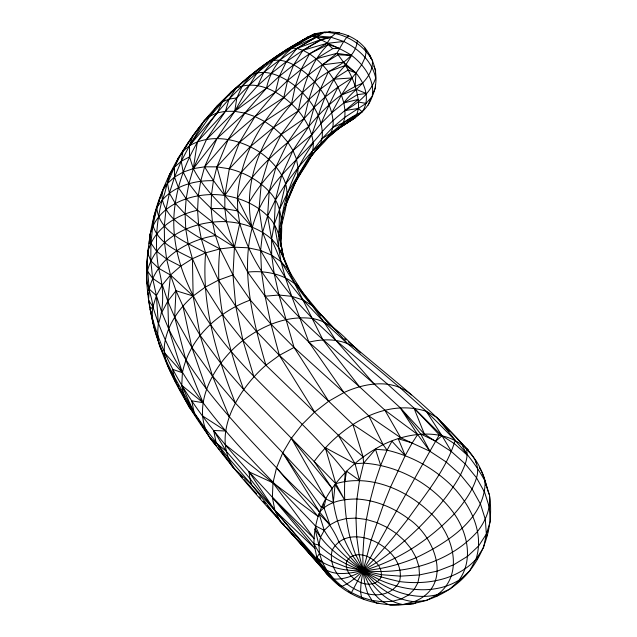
<?xml version="1.0" encoding="UTF-8"?>
<svg xmlns="http://www.w3.org/2000/svg" width="637" height="637" viewBox="0 0 637 637"><rect width="100%" height="100%" fill="white"/><g stroke="black" fill="none" stroke-linecap="round" stroke-linejoin="round"><path stroke-width="0.96" d="M348.423 341.838L356.776 348.893C397.894 383.952 442.11 416.789 475.417 459.818C482.766 470.393 485.513 482.981 489.455 495.021C493.643 521.926 486.302 549.691 469.501 571.102C433.256 616.011 358.161 616.863 323.612 569.542C251.32 485.848 153.979 400.179 146.765 281.769C146.645 250.787 150.364 219.741 162.419 190.925C174.761 159.338 194.365 131.047 217.058 106.029C245.221 77.053 278.09 52.17 314.256 34.119C331.965 28.808 352.213 33.323 364.571 47.472C375.639 60.849 379.58 80.35 372.271 96.33C365.909 115.87 344.45 122.328 330.563 135.02M379.007 603.191L377.279 603.422L372.032 600.436L367.812 593.772L364.794 583.707L363.098 570.656L359.133 554.684L356.728 536.919L355.979 518.104L356.919 499.018L359.507 480.441L363.639 463.139L363.058 456.753L338.327 435.198L265.9 365.216C249.879 309.877 232.712 242.793 269.196 191.61C283.855 168.813 306.047 152.641 322.426 131.389C332.976 119.27 346.17 110.026 358.137 99.428C355.868 82.396 347.611 66.535 336.846 53.325L316.231 58.803L301.142 69.441L287.566 80.573L275.415 92.158L254.999 116.579L239.528 142.33L229.328 168.805L224.821 195.495L224.869 208.705L226.525 221.692L234.448 247.196L247.65 272.071L265.08 296.213L285.758 319.575L308.897 342.188L359.435 386.675L384.859 410.148L417.649 434.538L429.895 451.267L446.25 462.04L460.535 474.82L472.128 489.057L480.505 504.114L485.322 519.346L486.349 534.077L483.555 547.677L475.943 559.342L469.501 571.102L449.611 589.241L437.372 594.647L426.368 600.564L414.058 601.67L402.895 604.553C377.494 600.03 366.458 574.208 352.572 555.647C340.699 535.144 333.095 512.044 332.036 488.292L314.176 461.507L243.581 389.446L220.72 363.154L200.114 335.412L182.899 306.039L176.003 290.727L170.501 275.025L166.599 258.948L164.505 242.593L164.306 226.063L165.97 209.549L169.402 193.194L174.522 177.094L181.226 161.288L189.428 145.809L204.326 120.608L209.087 115.703M162.172 351.202C157.092 343.104 157.339 333.175 158.334 324.026C164.553 306.198 163.605 286.252 158.525 268.233C154.783 245.556 156.256 222.241 162.124 200.05C167.3 189.38 166.512 176.282 174.522 167.133C182.262 150.244 193.194 135.347 204.326 120.608C214.964 112.765 222.042 101.219 231.255 91.871C254.904 71.471 279.707 52.051 307.528 37.607M350.079 120.353L351.712 120.011L362.174 111.794C370.774 99.412 364.969 83.423 355.979 73L348.168 69.974L333.589 79.187L320.427 89.116L308.722 99.714L298.379 110.87L281.251 134.503L268.726 159.146L261.218 184.077L259.052 208.697L262.595 232.306L271.673 255.174L285.408 277.732L303.021 299.971L323.811 321.836L347.165 343.311L399.351 387.129L426.272 411.303L436.679 417.331L468.044 449.953C445.494 427.634 409.456 431.711 383.156 444.658C346.241 463.664 313.547 500.371 313.969 543.879L319.511 553.442L331.543 561.324L346.281 567.137L381.523 574.709L400.577 576.159L419.488 574.924L437.452 571.071L453.751 564.756L467.693 556.236L478.713 545.869L486.349 534.077L490.291 521.353L489.296 507.092L484.638 492.361L476.532 477.782L465.313 464.015L451.49 451.641L424.401 434.116L400.02 407.569L374.046 383.896L335.763 340.254L323.811 321.836L302.241 291.842L288.243 269.738L280.989 261.64L271.673 255.174L260.613 250.5L248.104 247.785L234.448 247.196L219.956 248.9L205.624 252.849L192.422 258.71L180.621 266.194L170.501 275.025L162.339 284.914L156.391 295.6L152.944 306.795L150.189 309.248C172.428 405.562 253.295 471.491 313.969 543.879L318.914 544.977C340.604 565.919 370.806 574.908 399.471 581.549C426.424 585.092 456.769 580.164 475.943 559.342C484.462 533.201 470.894 506.009 453.13 487.146C435.087 468.928 412.043 455.996 387.065 450.184L383.156 444.658L352.922 424.449L328.668 401.238L294.047 347.444L278.982 295.019L274.189 273.623L271.673 255.174L271.609 239.178L274.26 224.312L279.595 209.095L285.583 184.061L296.452 159.067L311.732 134.869L321.08 123.474L331.742 112.765L343.845 102.939L358.137 99.428C359.164 105.766 358.376 112.55 354.913 118.004L322.131 138.571L312.831 150.491L298.06 167.698L285.583 184.061L275.407 200.018L267.604 215.951L262.595 232.306L260.613 250.5L261.496 271.688L265.08 296.213L270.988 324.193L279.38 355.327L314.622 412.028L302.089 424.505L291.372 438.248L282.756 452.827L276.53 467.829L272.978 482.822L272.389 497.393L274.913 510.492L280.264 521.273L333.74 579.017L341.95 586.358L351.345 592.545L361.521 597.307L372.032 600.436L382.423 601.798L392.233 601.328L401.039 599.051L408.452 595.069L414.146 589.543L417.88 582.736L419.488 574.924L418.891 566.46L416.128 557.709L411.319 549.062L404.662 540.893L396.453 533.551L387.057 527.364L376.881 522.595L366.371 519.466L355.979 518.104L346.17 518.574L337.363 520.851L329.95 524.84L324.257 530.358L320.522 537.166L318.914 544.977L319.511 553.442L322.274 562.192L327.084 570.84L333.74 579.017C349.514 580.044 363.321 570.37 376.3 562.71C391.468 552.454 405.498 540.638 418.652 527.906C434.561 511.893 449.555 494.654 460.535 474.82C464.23 466.698 468.951 457.78 466.308 448.631L468.044 449.953L469.533 452.397M487.623 532.628L487.663 530.748M375.519 73.709L375.599 70.118L373.76 66.041M411.351 394.956C392.949 378.155 364.714 382.909 343.956 392.559L294.047 347.444L270.988 324.193L250.333 300.035L232.967 274.921L219.956 248.9L215.449 235.571L212.471 222.098L211.15 208.442L211.492 194.603L213.435 180.717L216.914 166.862L228.165 139.527L244.799 113.107L266.505 88.121L279.364 76.249L293.681 64.815L309.534 53.826L326.908 43.364L343.693 41.469C358.631 48.762 372.104 61.279 375.679 78.064C370.734 92.572 358.177 103.401 345.023 110.535L344.848 117.28L343.391 122.726L340.771 126.819L312.831 150.491L287.351 193.154L279.595 209.095L278.632 247.403L280.989 261.64L285.408 277.732L291.73 296.324L308.897 342.188L343.956 392.559L368.791 415.873L400.737 437.778L429.895 451.267L439.323 434.856L413.939 407.998L387.463 384.087L335.763 340.254L312.48 318.532L291.73 296.324L274.189 273.623L260.613 250.5L251.878 226.987L237.378 198.266C241.415 136.238 286.204 84.928 338.128 54.782L351.648 55.443C364.069 65.046 374.946 79.832 372.271 96.33L366.1 103.385L344.848 117.28L332.769 127.416L322.131 138.571L320.268 144.575L307.177 161.933M289.118 48.468C277.581 55.355 266.083 62.506 257.213 72.777C242.649 84.896 229.121 98.217 217.145 112.908C196.698 139.463 180.072 169.84 175.286 203.41C168.327 246.718 186.346 289.246 210.369 324.337C248.334 379.851 304.39 419.265 345.262 472.224C343.168 500.133 345.373 528.599 355.677 554.843C365.726 572.13 368.465 598.485 390.449 605.15L413.302 603.94L415.961 602.729M280.591 238.779L280.917 227.966L280.614 246.264M308.722 159.744C316.438 146.367 335.158 138.086 333 120.481C331.113 102.836 320.785 87.205 308.197 75.182C297.638 66.057 282.86 56.223 268.432 61.813C249.051 74.824 232.712 91.704 215.951 107.589M170.692 371.045L174.92 380.799L184.093 396.978L209.884 437.882L226.151 451.131L249.887 478.491L274.913 510.492L321.765 566.5C332.641 577.146 349.745 573.244 363.098 570.656C381.396 569.446 399.216 564.701 416.128 557.709C446.33 543.281 485.195 519.195 485.147 481.389C470.791 454.189 447.891 432.714 426.272 411.303C382.972 397.448 338.892 427.714 314.176 461.507L335.818 483.698C370.129 473.482 407.346 490.02 431.751 514.25C453.058 534.308 464.771 574.526 437.372 594.647C416.638 599.831 395.227 592.872 377.63 581.812C357.843 566.882 336.854 552.367 324.257 530.358L315.243 525.724C253.327 460.169 179.523 396.198 152.944 306.795C151.861 295.066 145.682 284.333 146.621 272.477C147.083 263.822 146.86 255.047 148.795 246.543M322.131 138.571C324.129 117.718 310.474 98.942 295.305 86.067C283.298 76.83 266.712 68.167 251.543 74.744L242.402 85.748L236.837 97.891L234.711 111.324L216.938 138.532L193.314 168.622L188.926 183.599L186.155 198.736L185.072 213.936L185.765 229.041L188.257 243.987L192.422 258.71L205.074 287.263L222.345 314.527L242.96 340.477L265.9 365.216L279.38 355.327L294.047 347.444M237.219 471.921C207.686 438.622 238.031 388.992 265.9 365.216M216.723 446.266C184.499 413.477 212.973 363.496 242.96 340.477C262.651 325.587 287.398 315.012 312.48 318.532C332.976 321.972 346.106 339.632 360.542 352.882M193.154 412.386L189.125 406.82L184.093 396.978L181.76 385.345L182.397 372.701L168.638 328.732L161.798 312.401L156.391 295.6L152.649 278.377L150.794 260.804L150.921 243.071L153.74 216.922L162.419 190.925L167.515 183.424L174.522 177.094L183.201 172.101L193.314 168.622L206.595 139.336L225.434 111.292L229.065 99.117L236.223 88.097C258.925 78.447 283.553 94.18 298.379 110.87C305.967 120.067 312.003 130.967 313.173 143.006C314.495 158.541 301.221 169.753 295.226 182.835L294.19 184.3M343.956 392.559L328.668 401.238L279.38 355.327L256.392 331.351L235.754 306.309L218.443 280.137L205.624 252.849L201.292 238.827L198.577 224.622L197.581 210.25L198.306 195.734L200.679 181.226L204.628 166.814L216.938 138.532L244.799 113.107L275.415 92.158L279.364 76.249L286.332 61.662L296.89 48.412L324.257 32.344C343.821 32.455 362.883 43.499 372.438 60.619C373.489 79.649 353.153 89.061 343.845 102.939L345.023 110.535L358.376 108.457L362.174 111.794C345.676 118.832 332.148 131.389 320.268 144.575C306.063 161.806 293.498 180.335 286.833 201.865L285.631 205.305M362.851 83.089C341.026 91.617 323.453 108.855 308.666 126.652C280.997 146.152 255.15 169.139 237.378 198.266L237.784 210.958L239.759 223.388L234.448 247.196L232.967 274.921L218.443 280.137L205.074 287.263L193.13 296.006L176.003 290.727L174.642 317.051L185.845 359.937L203.052 402.703L191.761 400.84L194.11 412.649L204.811 427.865L227.712 457.048L251.48 484.582L274.913 510.492L327.084 570.84M174.984 379.867C167.746 368.106 162.021 354.897 165.166 340.763C168.717 322.999 179.674 307.751 193.13 296.006L192.422 258.71C177.245 251.01 158.207 243.27 152.952 225.418L156.821 208.012L159.457 199.429L162.937 191.315M150.404 308.029L150.635 309.885L148.556 300.186L149.241 289.11L146.98 263.192L147.481 257.643M159.338 201.3L159.457 199.429M281.212 223.3C283.967 194.126 296.89 167.021 313.173 143.006M149.185 243.836L149.361 241.105M149.536 238.381C153.971 204.342 194.818 190.702 224.821 195.495C240.682 198.011 256.066 204.588 267.604 215.951C279.747 227.329 280.869 244.345 284.006 259.641L278.751 233.572L281.506 218.634L286.833 201.865L295.226 182.835L297.622 175.796L298.06 167.698L296.452 159.067L292.972 150.507L287.828 142.25L281.251 134.503L273.44 127.504L264.618 121.452L254.999 116.579L244.799 113.107L234.711 111.324L225.434 111.292L217.145 112.908L210.051 116.053L189.428 145.809L183.026 151.2L178.384 157.841L167.515 183.424L169.402 193.194L175.286 203.41L185.072 213.936L198.577 224.622L234.448 247.196L212.471 222.098L197.581 210.25L186.155 198.736L178.424 187.652L174.522 177.094L174.522 167.133L181.226 161.288L189.539 156.806L189.428 145.809L192.979 135.673L200.177 126.46M153.557 219.821L153.74 216.922L155.285 214.478M355.135 85.955L355.979 73L361.728 64.656L365.208 57.298L366.179 51.438L364.571 47.472M147.649 255.787L148.079 252.101M197.581 210.25C175.47 215.043 152.968 229.591 147.633 252.857L150.794 260.804L158.525 268.233L170.501 275.025L167.778 301.205L168.638 328.732C194.468 382.16 236.216 425.197 276.53 467.829C297.391 492.146 325.905 511.264 338.757 541.569C348.527 557.391 362.557 569.629 375.018 583.221C386.133 592.721 399.264 600.245 414.058 601.67C453.863 585.96 435.573 536.816 408.245 518.598C393.34 507.514 375.551 500.204 356.919 499.018C343.677 498.986 328.397 501.287 319.607 512.212L282.756 452.827L235.3 402.998L212.463 375.973L191.848 347.388L174.642 317.051L167.778 301.205L162.339 284.914L152.649 278.377L147.434 271.067C155.85 237.068 193.99 220.203 226.525 221.692C242.888 222.743 259.275 228.07 271.609 239.178C281.721 248.756 285.392 262.563 291.189 274.794M189.539 156.806L193.314 168.622L204.628 166.814C217.615 188.886 235.133 207.766 251.878 226.987C239.862 171.194 272.724 116.292 314.678 81.815C328.429 68.239 354.984 62.944 357.365 40.887M148.469 249.338L148.732 247.498M344.951 481.134L346.52 471.125L359.507 480.441L355.04 463.728L338.327 435.198M281.251 226.031L282.103 221.206M282.446 219.271L282.78 217.336M281.132 227.003C285.272 210.218 291.81 191.299 281.737 175.215C276.347 166.034 268.734 158.438 260.047 152.354C239.695 139.025 211.404 132.743 189.428 145.809L217.145 112.908L222.417 101.864L229.065 99.117L236.837 97.891C259.689 73.382 286.825 52.99 316.414 37.32L318.619 36.086L331.049 37.257L343.693 41.469L346.823 37.193L348.726 35.815M174.92 380.799L172.611 369.356L182.397 372.701C189.372 338.271 218.188 311.748 250.333 300.035M477.057 559.541L477.901 556.826M148.198 294.843L147.41 291.013L149.241 289.11C156.256 258.893 186.402 240.205 215.449 235.571M285.647 205.058L286.554 202.327M348.805 591.518L351.035 593.413L363.098 570.656L371.164 540.025L383.426 504.711L390.529 487.106L405.204 455.59L391.946 441.218L387.065 450.184L380.663 465.368L374.922 482.456L370.097 500.746L366.371 519.466L363.902 537.859L362.795 555.161L363.098 570.656L361.091 582.6L360.558 591.606L361.521 597.307L363.942 599.457M187.939 143.755L188.576 141.908L189.993 140.618M177.182 161.28L178.384 157.841M168.064 178.694L169.641 174.188L171.839 171.058M333.111 579.622L339.123 585.57L341.95 586.358C354.713 580.944 363.647 569.534 373.401 560.122C385.68 546.849 397.201 532.906 408.245 518.598C425.651 493.794 446.418 469.58 455.24 440.127L436.679 417.331M368.186 105.105L370.822 98.265M150.515 232.935L149.767 234.75L150.921 243.071L156.575 251.233L166.599 258.948L180.621 266.194M284.882 207.821L295.226 182.835L303.833 167.786M321.08 123.474L329.122 104.818L337.992 87.038L352.062 77.945L355.979 73L343.502 62.187L322.569 64.847L316.231 58.803L309.534 53.826L302.941 50.299L296.89 48.412L291.515 48.101L286.937 49.32L257.213 72.777L249.616 84.904L234.711 111.324L206.595 139.336M298.315 42.894L307.567 37.081L324.257 32.344C297.089 39.247 272.325 59.83 266.505 88.121L234.711 111.324L257.706 85.669L263.837 72.323L273.568 60.228L291.515 48.101L311.079 36.508L286.937 49.32M343.693 41.469L336.846 53.325L322.569 64.847L314.678 81.815L308.722 99.714L304.152 118.578L287.828 142.25L276.036 166.838L269.196 191.61L267.604 215.951L271.609 239.178L280.989 261.64L294.867 283.855L322.903 339.832L359.435 386.675M372.271 94.857L375.448 88.049L375.424 85.063M318.166 33.713L314.256 34.119L309.455 36.771C312.034 36.182 314.813 36.803 317.258 37.702C328.485 44.128 340.707 48.348 351.648 55.443L345.429 65.412C326.295 83.797 320.546 110.782 311.732 134.869C287.51 154.114 264.61 175.812 248.884 202.733M316.231 58.803L332.721 48.643L339.561 48.356L328.159 44.494C310.259 62.06 302.997 86.911 298.379 110.87L273.44 127.504L250.237 146.677L229.328 168.805L216.914 166.862L204.628 166.814L228.165 139.527L254.999 116.579L283.823 97.437L287.566 80.573L293.681 64.815L302.941 50.299L321.104 39.478L331.049 37.257L335.444 33.403L339.41 32.71M165.493 184.889C157.323 196.347 165.039 210.751 173.901 219.279C187.453 231.725 203.8 240.372 219.956 248.9C214.382 296.985 227.68 344.529 243.581 389.446M161.798 312.401L167.778 301.205L176.003 290.727M331.742 112.765L341.456 95.032L352.062 77.945L333.589 79.187L328.405 71.718L322.569 64.847M486.238 536.967L487.592 534.515M412.179 442.978L405.204 455.59L398.268 438.742L412.179 442.978L417.649 434.538L400.02 407.569L420.667 433.956L429.895 451.267L363.098 570.656C347.069 571.27 330.452 568.523 317.194 558.967L313.969 543.879M304.789 166.114L305.744 164.442M146.621 272.477L147.434 271.067M299.127 175.31L300.64 172.802M302.145 170.294L303.156 168.622M304.16 39.351L297.296 43.69M192.979 135.673L183.026 151.2L181.226 161.288L183.201 172.101L188.926 183.599L198.306 195.734L211.15 208.442L226.525 221.692M460.734 578.985L459.667 580.626L457.963 581.541M257.706 85.669L271.274 73.454L286.332 61.662L302.941 50.299L326.908 43.364L331.049 37.257L317.258 37.702L318.619 36.086L311.573 36.428M319.511 553.442L316.852 557.343L322.274 562.192M245.898 79.713L246.997 78.136L252.905 74.465M210.051 116.053L217.058 106.029L224.837 99.388M228.691 95.518L231.255 91.871L236.709 87.93M321.677 143.46L316.979 149.313L314.702 151.009M236.837 97.891L225.434 111.292L197.351 141.812L193.314 168.622C204.373 190.2 222.918 206.428 239.759 223.388C259.291 293.339 322.441 338.136 374.046 383.896M324.257 530.358L319.081 513.828L329.95 524.84L323.915 507.554L321.207 507.251L282.756 452.827L325.881 498.97L333.31 502.497L335.062 484.614L344.482 499.607L335.818 483.698L325.308 447.692L355.04 463.728L363.639 463.139L375.504 449.26L387.065 450.184M356.816 115.862L354.913 118.004L352.181 119.079M439.634 593.867L437.46 595.77L435.541 596.272M462.327 445.566L467.263 455.16L454.476 443.718L441.99 435.74L435.66 441.218L420.667 433.956M340.867 126.421L326.765 138.516M333.589 79.187L337.992 87.038L325.3 96.856L314.049 107.422L304.152 118.578L281.251 134.503L260.047 152.354L241.025 172.46L224.821 195.495L216.914 166.862L239.528 142.33L264.618 121.452L291.539 103.751L295.305 86.067L301.142 69.441L309.534 53.826L328.159 44.494L332.721 48.643M314.622 412.028L328.668 401.238M352.317 119.541L337.108 129.51L356.465 115.018L343.391 122.726L332.769 127.416M340.771 126.819L355.096 117.383M290.791 47.449L292.463 46.437M294.135 45.426L296.643 43.905M283.274 52.011L291.523 47.114M302.941 50.299L321.621 39.709L331.049 37.257M309.502 36.795L314.256 34.119L307.09 37.4M264.323 64.839L266.895 63.461M309.208 36.739L314.256 34.119M291.515 48.101L315.801 37.209M341.456 95.032L356.019 89.244L366.331 93.528L357.468 94.61L343.845 102.939L341.456 95.032L337.992 87.038M296.89 48.412L321.104 39.478M324.798 32.821L326.622 32.495M328.437 32.176L330.261 31.85M308.897 342.188C324.926 338.215 343.08 338.677 356.776 348.893M313.412 36.763L318.619 36.086M265.08 296.213L278.982 295.019L291.73 296.324L303.021 299.971L312.536 305.832L338.112 332.546M213.435 180.717C191.841 180.024 167.611 187.955 156.821 208.012C159.202 232.537 187.063 242.506 205.624 252.849C201.34 304.621 216.476 355.366 235.3 402.998M247.65 272.071C264.132 270.478 281.634 273.329 294.867 283.855C309.351 299.215 321.144 316.908 336.79 331.232M211.15 208.442L224.869 208.705L237.784 210.958M284.198 525.437L280.264 521.273L251.48 484.582L232.831 467.271L216.07 442.659L213.69 430.493L225.888 431.01L202.447 415.873M315.586 36.954L318.373 37.304M363.639 463.139C399.399 465.559 433.463 484.741 454.308 513.868C467.47 532.93 473.673 560.218 458.943 580.196C434.808 594.839 404.36 590.961 379.644 579.869C355.398 566.874 329.265 553.664 315.02 528.901L318.914 544.977M396.819 604.378L398.746 604.632M336.846 53.325L351.648 55.443M358.512 102.087L366.1 103.385M229.328 168.805C244.393 172.571 258.598 180.136 269.196 191.61C282.868 205.417 282.629 225.546 280.79 243.541C283.951 267.269 296.165 288.68 312.536 305.832C324.137 318.277 336.384 330.117 347.165 343.311M251.48 484.582L249.887 478.491L249.027 471.85L272.978 482.822L318.197 516.559L276.53 467.829M289.803 530.557L285.503 526.823M355.979 73L345.429 65.412L328.405 71.718L320.427 89.116L314.049 107.422L308.666 126.652L292.972 150.507L281.737 175.215L275.407 200.018L274.26 224.312L278.632 247.403L290.472 274.077M321.693 506.519L324.082 508.27M327.012 573.905L286.817 528.113M225.315 444.698L272.978 482.822L314.328 538.775L272.389 497.393L314.949 548.465L274.913 510.492L249.027 471.85M203.052 402.703L181.76 385.345L194.11 412.649L189.125 406.82L182.739 394.645M344.625 338.629L346.146 339.911M326.908 43.364L328.159 44.494M442.651 424.003L449.26 431.249M149.241 289.11L156.391 295.6L158.334 324.026M170.501 275.025L193.13 296.006L200.114 335.412L212.463 375.973L229.312 416.98M317.839 311.716L320.801 315.395M322.935 568.419L333.74 579.017C324.87 575.84 322.298 565.847 317.194 558.967M451.49 451.641L441.99 435.74L413.939 407.998L424.401 434.116M290.161 531.752L288.123 529.602L323.612 569.542M291.523 533.185L294.915 536.768M209.884 437.882L215.314 443.639M189.125 406.82L190.479 408.261M164.513 352.826L182.397 372.701M240.356 475.242L242.315 477.471M244.282 479.709L256.711 493.858M259.331 496.836L260.644 498.325M263.256 501.303L265.223 503.541M267.182 505.77L269.801 508.748M271.115 510.237L280.272 520.668M282.892 523.646L284.198 525.135M217.965 447.795L219.208 449.316M221.079 451.609L228.54 460.758M466.308 448.631C474.43 456.156 480.155 466.555 476.532 477.782C472.336 491.533 463.656 503.182 454.308 513.868C429.346 540.009 397.982 560.624 363.098 570.656C404.296 574.988 449.563 563.004 477.686 531.266C485.657 520.923 490.96 508.278 489.455 495.021C485.625 486.119 485.179 475.56 479.247 467.709M332.036 488.292L291.372 438.248L325.881 498.97L323.915 507.554L323.373 503.413M296.555 283.998L299.398 287.916M300.537 289.485L303.148 293.601M194.309 413.978L197.191 417.96M148.556 300.186L152.944 306.795C149.695 325.053 159.234 342.053 165.302 358.639C173.71 377.271 184.762 394.502 194.11 412.649M426.272 411.303L441.99 435.74M171.791 373.776L174.315 377.956M213.69 430.493L226.151 451.131M384.859 410.148L400.737 437.778M175.892 381.603L176.807 383.347M177.715 385.082L178.631 386.818M179.546 388.562L181.824 392.91M155.842 331.662L154.504 329.058L150.189 309.248M368.791 415.873L383.156 444.658M484.94 481.906L485.927 485.561M315.243 525.724L320.522 537.166M206.484 389.279L191.848 347.388L182.899 306.039M369.691 54.989L370.845 58.453M375.504 449.26L380.663 465.368M352.922 424.449L363.058 456.753M253.876 376.722L242.96 340.477L235.754 306.309L232.967 274.921M475.417 459.818L476.261 462.98M338.749 584.121L339.123 585.57M148.19 255.771L147.633 252.857M146.98 263.192L147.545 265.971M146.956 282.717L147.545 285.551M150.754 310.816L153.031 323.787M332.243 550.081C323.572 582.107 382.057 613.288 399.471 581.549C408.142 549.524 349.657 518.343 332.243 550.081M346.632 561.404C342.547 578.237 371.522 593.31 380.958 577.464C385.051 560.632 356.067 545.559 346.632 561.404"/></g></svg>
